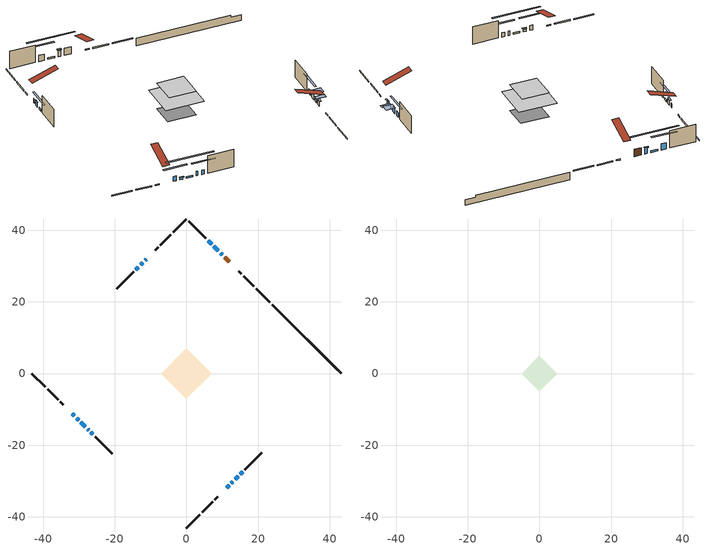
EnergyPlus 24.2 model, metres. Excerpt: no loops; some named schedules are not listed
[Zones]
conditioned space
 floor adiabatic (AdiabaticFloorConstruction): -7.04,0 0,7.04 7.04,0 0,-7.04 z3.05
 floor foundation (Slab1 construction): -4.81,0.43 -0.43,4.81 4.81,-0.43 0.43,-4.81 z-1.48
 wall outside (RimJoist1 construction): 0,-43.13 3.75,-39.38 / -43.13,0 -39.38,-3.75 / 0,43.13 -3.75,39.38 / 23.21,19.91 19.47,23.66 z0.61:0.91
 wall outside (RimJoist2 construction): 4.4,-38.72 7.29,-35.84 / -38.72,-4.4 -35.84,-7.29 / -4.4,38.72 -7.29,35.84 / 18.81,24.31 15.92,27.2 z0.61:0.91
 wall outside (RimJoist3 construction): 7.95,-35.18 8.67,-34.46 / -35.18,-7.95 -34.46,-8.67 / -7.95,35.18 -8.67,34.46 / 15.27,27.86 14.55,28.58 z0.61:0.91
 wall outside (AdiabaticWallConstruction 1): 11.96,31.17 10.69,32.43 z0.61:2.64
 wall outside (AdiabaticWallConstruction): -11.26,31.87 -11.54,31.59 / -27.6,-15.53 -27.32,-15.8 / -26.67,-16.46 -26.16,-16.96 z0.61:1.83; -31.87,-11.26 -31.29,-11.84 z0.61:1.93; 10.04,33.09 9.55,33.57 / 7.02,36.11 6.05,37.08 z0.61:2.34; -12.19,30.94 -12.8,30.32 / 11.26,-31.87 11.87,-31.26 / 15.06,-28.06 15.67,-27.45 z0.61:1.88; -30.64,-12.49 -30.13,-12.99 z0.61:1.22; 8.9,34.23 7.67,35.45 / -29.48,-13.65 -28.25,-14.87 z0.61:1.07; 12.52,-30.6 12.9,-30.22 z0.61:1.5; -13.46,29.67 -14.11,29.02 z0.61:1.2; 13.56,-29.57 14.41,-28.72 z0.61:2.08
 wall outside (Wall1 construction): 16.33,-26.8 21.06,-22.06 / -25.51,-17.62 -20.77,-22.35 / -14.76,28.36 -19.5,23.63 / 5.39,37.73 0.66,42.47 z0.61:5.49
 wall foundation (FoundationWall1 construction): 23.87,19.25,-1.48 23.87,19.25,0.61 41.2,1.93,0.61 41.2,1.93,0.03 43.13,0,0.03 43.13,0,-1.48
 window (WindowConstruction 10): -11.26,31.87 -11.53,31.59 z0.61:1.83
 window (WindowConstruction 5): -31.87,-11.26 -31.29,-11.83 z0.61:1.93
 window (WindowConstruction 6): 10.04,33.09 9.55,33.57 z0.61:2.34
 window (WindowConstruction 7): -12.19,30.93 -12.8,30.32 z0.61:1.88
 window (WindowConstruction 8): 11.26,-31.87 11.87,-31.26 z0.61:1.88
 window (WindowConstruction 9): -30.63,-12.49 -30.13,-12.99 z0.61:1.22
 window (WindowConstruction 13): 8.9,34.23 7.67,35.45 z0.61:1.07
 window (WindowConstruction 14): -29.48,-13.65 -28.25,-14.87 z0.61:1.07
 window (WindowConstruction 11): 12.53,-30.6 12.9,-30.22 z0.61:1.5
 window (WindowConstruction 12): -27.6,-15.53 -27.32,-15.8 z0.61:1.83
 window (WindowConstruction): 7.02,36.11 6.05,37.08 z0.61:2.34
 window (WindowConstruction 1): -13.46,29.67 -14.1,29.02 z0.61:1.2
 window (WindowConstruction 2): 13.56,-29.57 14.4,-28.72 z0.61:2.08
 window (WindowConstruction 3): 15.06,-28.06 15.67,-27.45 z0.61:1.88
 window (WindowConstruction 4): -26.66,-16.46 -26.16,-16.96 z0.61:1.83
 door (Door): 11.96,31.17 10.69,32.43 z0.61:2.64
 ceiling adiabatic (AdiabaticFloorConstruction): 0,-7.04 7.04,0 0,7.04 -7.04,0 z3.05
attic - vented
 floor to conditioned space (Floor1 construction Reversed): -4.97,0 0,4.97 4.97,0 0,-4.97 z5.49
 roof outside (Roof1 construction): 10.6,-32.52,5.49 5.76,-27.68,7.77 4.48,-28.96,7.77 9.33,-33.8,5.49; -32.52,-10.6,5.49 -27.68,-5.76,7.77 -28.96,-4.48,7.77 -33.8,-9.33,5.49; -10.6,32.52,5.49 -5.76,27.68,7.77 -4.48,28.96,7.77 -9.33,33.8,5.49; 12.61,30.51,5.49 7.77,25.67,7.77 9.04,24.39,7.77 13.89,29.24,5.49
shading: -29.4,-13.72 -33.75,-9.37 -34.05,-9.66 -29.69,-14.01 z4.6; 9.41,33.71 10.18,32.95 10.47,33.24 9.7,34.01 z2.54; -12.94,30.18 -12.05,31.08 -12.34,31.37 -13.23,30.47 z2.08; 12.01,-31.11 11.12,-32.01 11.41,-32.3 12.3,-31.41 z2.08; -29.99,-13.14 -30.78,-12.35 -31.07,-12.64 -30.28,-13.43 z1.42; 3.85,39.28 12.72,30.4 13.01,30.7 4.14,39.57 z6.48; -24.43,-18.7 -33.3,-9.82 -33.59,-10.12 -24.72,-18.99 z6.48; 13.11,-30.01 12.31,-30.81 14.04,-32.54 14.84,-31.74 z1.8; 4.16,38.97 8.91,34.22 9.2,34.51 4.45,39.26 z5.01; -15.99,27.13 -11.57,31.56 -11.86,31.85 -16.28,27.42 z3.87; 14.62,-28.51 13.35,-29.78 15.07,-31.5 16.34,-30.24 z2.38; 17.56,-25.57 13.17,-29.95 13.46,-30.24 17.85,-25.86 z4.55; -24.27,-18.85 -28.55,-14.57 -28.84,-14.86 -24.57,-19.14 z4.5
[Building]
Building 1: Terrain=Suburbs
[Site:Location]
Erieau AUT_ON: Latitude {deg}=42.25; Longitude {deg}=-81.9; Time Zone {hr}=-5; Elevation {m}=178; Keep Site Location Information=Yes
[Site:GroundTemperature:Shallow]
5.2292, 3.30147, 3.1471, 4.0619, 7.73432, 11.3896, 14.5586, 16.5661, 16.7366, 15.1039, 12.0157, 8.47254
[Site:WaterMainsTemperature]
Calculation Method=Schedule; Temperature Schedule=mains temperature schedule
[Material] Roughness=Rough; Thermal Absorptance=0.9
Name | Thickness {m} | Conductivity {W/m-K} | Density {kg/m3} | Specific Heat {J/kg-K} | Solar Absorptance | Visible Absorptance
asphalt or fiberglass shingles | 0.00635 | 0.162714 | 1121.4 | 1465.45 | 0.4 | 0.4
ceiling loosefill ins | 0.0846667 | 0.0480833 | 16.02 | 1046.75 | 0.7 | 0.7
ceiling stud and cavity | 0.1397 | 0.112058 | 65.682 | 1177.47 | 0.7 | 0.7
concrete 4.0 in. | 0.1016 | 1.803125 | 2242.8 | 837.4 | 0.7 | 0.7
concrete 8.0 in. | 0.2032 | 1.803125 | 2242.8 | 837.4 | 0.7 | 0.7
door material | 0.04445 | 0.188738 | 512.64 | 1214.23 | 0.7 | 0.7
exterior vertical ins | 0.00452553 | 0.029427 | 32.04 | 1214.23 | 0.7 | 0.7
floor covering | 0.0127 | 0.0433444 | 54.468 | 1339.84 | 0.6 | 0.6
floor rigid ins; wall rigid ins | 0.512978 | 0.029427 | 32.04 | 1214.23 | 0.7 | 0.7
floor stud and cavity | 0.1397 | 1.75129 | 37.0049 | 1207.88 | 0.7 | 0.7
furniture material conditioned space 1 | 0.1524 | 0.115458 | 640.8 | 1214.23 | 0.6 | 0.6
gypsum board | 0.0127 | 0.160291 | 801 | 837.4 | 0.6 | 0.6
gypsum board 1 | 0.0127 | 0.160291 | 801 | 837.4 | 0.7 | 0.7
osb sheathing 0.5 in. | 0.0127 | 0.115458 | 512.64 | 1214.23 | 0.7 | 0.7
osb sheathing 0.75 in. | 0.01905 | 0.115458 | 512.64 | 1214.23 | 0.7 | 0.7
osb sheathing 2.0 in. | 0.0508 | 0.115458 | 512.64 | 1214.23 | 0.7 | 0.7
rim joist stud and cavity | 0.0508 | 0.0634652 | 125.044 | 1163.47 | 0.6 | 0.6
rim joist stud and cavity 1 | 0.0508 | 0.0296939 | 125.044 | 1163.47 | 0.6 | 0.6
rim joist stud and cavity 2 | 0.0508 | 0.194335 | 50.32683 | 1063.81 | 0.6 | 0.6
slab rigid ins | 0.00139748 | 0.029427 | 32.04 | 1214.23 | 0.7 | 0.7
wall stud and cavity | 0.1397 | 0.129639 | 139.0536 | 1170.24 | 0.7 | 0.7
wall stud and cavity 1 | 0.0889 | 0.380278 | 52.3479 | 1209.89 | 0.7 | 0.7
wall stud and cavity 2 | 0.0889 | 0.391764 | 83.0341 | 1211.67 | 0.7 | 0.7
wood siding | 0.0254 | 0.102417 | 544.68 | 1172.36 | 0.4 | 0.4
wood siding 1; wood siding 2; wood siding 3 | 0.0254 | 0.102417 | 544.68 | 1172.36 | 0.7 | 0.7
[WindowMaterial:SimpleGlazingSystem]
Name | U-Factor {W/m2-K} | Solar Heat Gain Coefficient
WindowMaterial | 2.946882 | 0.64
WindowMaterial 1 | 2.98209 | 0.6
WindowMaterial 2 | 2.912814 | 0.67
WindowMaterial 3 | 2.938365 | 0.65
WindowMaterial 4 | 2.95426 | 0.63
WindowMaterial 5 | 2.941204 | 0.65
WindowMaterial 6 | 2.99117 | 0.59
WindowMaterial 7 | 5.28224 | 0.67
WindowMaterial 8 | 4.50436 | 0.63
[Construction]
AdiabaticFloorConstruction: floor stud and cavity, floor rigid ins, osb sheathing 0.75 in., floor covering
AdiabaticWallConstruction: wood siding 2, wall rigid ins, wall stud and cavity 1, gypsum board
AdiabaticWallConstruction 1: wood siding 3, wall rigid ins, wall stud and cavity 1, gypsum board
Door: door material
Floor1 construction Reversed: gypsum board, ceiling stud and cavity, ceiling loosefill ins
FoundationWall1 construction: concrete 8.0 in., gypsum board 1
furniture construction conditioned space 1: furniture material conditioned space 1
PartitionWallConstruction: gypsum board, wall stud and cavity 2, gypsum board
RimJoist1 construction: wood siding 1, osb sheathing 2.0 in., rim joist stud and cavity
RimJoist2 construction: wood siding 1, osb sheathing 2.0 in., rim joist stud and cavity 1
RimJoist3 construction: wood siding 1, rim joist stud and cavity 2
Roof1 construction: asphalt or fiberglass shingles
Slab1 construction: slab rigid ins, concrete 4.0 in.
Wall1 construction: wood siding, osb sheathing 0.5 in., wall stud and cavity, gypsum board
WindowConstruction; WindowConstruction 6: WindowMaterial
WindowConstruction 1: WindowMaterial 1
WindowConstruction 10; WindowConstruction 11; WindowConstruction 12: WindowMaterial 7
WindowConstruction 13; WindowConstruction 14: WindowMaterial 8
WindowConstruction 2: WindowMaterial 2
WindowConstruction 3; WindowConstruction 7; WindowConstruction 8: WindowMaterial 3
WindowConstruction 4: WindowMaterial 4
WindowConstruction 5: WindowMaterial 5
WindowConstruction 9: WindowMaterial 6
[Zone] Multiplier=1; Part of Total Floor Area=Yes
Name | Volume {m3}
attic - vented | 18.3495
conditioned space | 376
[Space]
Name | Zone | Volume {m3}
attic - vented 1 | attic - vented | 18.3495
conditioned space 1 | conditioned space | 376
[ZoneInfiltration:EffectiveLeakageArea]
infil attic - vented 1: Zone or Space=attic - vented 1; Schedule=Always On Discrete; Effective Air Leakage Area {cm2}=2375.52; Stack Coefficient=0.000158826; Wind Coefficient=8.51493e-06
[ZoneMixing]
whole house fan mix: Zone or Space=attic - vented; Schedule=Always On Continuous; Design Flow Rate Calculation Method=Flow/Zone; Design Flow Rate {m3/s}=0; Source Zone or Space=conditioned space
[SurfaceProperty:ExposedFoundationPerimeter]
Slab1: Exposed Perimeter Calculation Method=TotalExposedPerimeter; Total Exposed Perimeter {m}=27.23
[InternalMass] Zone or ZoneList=conditioned space; Space or SpaceList=conditioned space 1
Name | Construction | Surface Area {m2}
furniture mass conditioned space 1 | furniture construction conditioned space 1 | 58.0001
partition wall mass | PartitionWallConstruction | 145
[Lights]
interior lighting: Zone or ZoneList or Space or SpaceList=conditioned space 1; Schedule=interior lighting schedule; Design Level Calculation Method=LightingLevel; Lighting Level {W}=343.2; Return Air Fraction=0; Fraction Radiant=0.6; Fraction Visible=0.2; Fraction Replaceable=1
[People]
occupants: Zone or ZoneList or Space or SpaceList=conditioned space 1; Number of People Schedule=occupants schedule; Number of People Calculation Method=People; Number of People=3; Fraction Radiant=0.314171; Sensible Heat Fraction=0.56303; Activity Level Schedule=occupants activity schedule; Carbon Dioxide Generation Rate {m3/s-W}=0; Enable ASHRAE 55 Comfort Warnings=No; Mean Radiant Temperature Calculation Type=EnclosureAveraged
[ElectricEquipment] Zone or ZoneList or Space or SpaceList=conditioned space 1; Design Level Calculation Method=EquipmentLevel
Name | Schedule | Design Level {W} | Fraction Latent | Fraction Radiant | Fraction Lost
clothes dryer | clothes dryer schedule | 140.772 | 0.015 | 0.081 | 0.85
clothes washer | clothes washer schedule | 32.1985 | 0.03 | 0.162 | 0.7
cooking range | cooking range schedule | 215.147 | 0.08 | 0.432 | 0.2
dishwasher | dishwasher schedule | 66.8632 | 0.3 | 0.18 | 0.4
fridge | fridge schedule | 72.9452 | 0 | 0.6 | 0
mech vent house fan | mech vent house fan schedule | 0 | 0 | 0 | 1
mech vent house fan cfis | mech vent house fan cfis schedule | 0 | 0 | 0 | 0
misc plug loads | misc plug loads schedule | 494.7 | 0.045 | 0.513 | 0.1
whole house fan | Always On Discrete | 0 | 0 | 0 | 1
[OtherEquipment] Zone or ZoneList or Space or SpaceList=conditioned space 1; Design Level Calculation Method=EquipmentLevel
Name | Fuel Type | Schedule | Design Level {W} | Fraction Latent | Fraction Radiant | Fraction Lost
clothes dryer 1 | Electricity | clothes dryer schedule | 0 | 0.015 | 0.081 | 0.85
cooking range 1 | Electricity | cooking range schedule | 0 | 0.08 | 0.432 | 0.2
general water use latent | None | general water use schedule | 62.594 | 1 | 0 | 0
general water use sensible | None | general water use schedule | -61.6891 | 0 | 0.6 | 0
mech vent house fan latent load | None | Always On Discrete | 0 | 1 | 0 | 0
mech vent house fan sensible load | None | Always On Discrete | 0 | 0 | 0 | 0
water heater energy adjustment1 | NaturalGas | Always On Discrete | 0.01 | 0 | 0 | 1
[ZoneInfiltration:DesignFlowRate] Zone or ZoneList or Space or SpaceList=conditioned space 1; Schedule=Always On Discrete; Design Flow Rate Calculation Method=Flow/Zone; Design Flow Rate {m3/s}=0
infil flow; natural vent flow; whole house fan flow
[Foundation:Kiva]
Foundation Kiva 1: Initial Indoor Air Temperature {C}=18; Wall Height Above Grade {m}=0.610027; Wall Depth Below Slab {m}=0.2032; Custom Block Material Name 1=exterior vertical ins; Custom Block Depth 1 {m}=2.09001; Custom Block X Position 1 {m}=0.2159; Custom Block Z Position 1 {m}=0
[Foundation:Kiva:Settings]
Soil Conductivity {W/m-K}=0.849921; Soil Density {kg/m3}=1842.3; Soil Specific Heat {J/kg-K}=418.7; Ground Solar Absorptivity=0.9; Ground Thermal Absorptivity=0.9; Ground Surface Roughness {m}=0.03; Far-Field Width {m}=40; Deep-Ground Boundary Condition=ZeroFlux; Deep-Ground Depth {m}=40; Minimum Cell Dimension {m}=0.2; Maximum Cell Growth Coefficient=3; Simulation Timestep=Timestep
[Exterior:Lights]
exterior lighting: Schedule=exterior lighting schedule; Design Level {W}=75.6
[Schedule:Constant]
Name | Hourly Value
Always On Continuous; mech vent house fan schedule; mech vent house fan cfis schedule; Always On Discrete | 1
occupants activity schedule | 117.228
fridge schedule | 0
[Schedule:Week:Daily]
interior lighting schedule Week Rule - Jan1-Jan27: interior lighting schedule day, interior lighting schedule day, interior lighting schedule day, interior lighting schedule day, interior lighting schedule day, interior lighting schedule day, interior lighting schedule day, interior lighting schedule default day, interior lighting schedule default day, interior lighting schedule default day, interior lighting schedule default day, interior lighting schedule default day
interior lighting schedule Week Rule - Jan28-Feb3: interior lighting schedule day, interior lighting schedule day, interior lighting schedule day, interior lighting schedule day, interior lighting schedule day 1, interior lighting schedule day 1, interior lighting schedule day 1, interior lighting schedule default day, interior lighting schedule default day, interior lighting schedule default day, interior lighting schedule default day, interior lighting schedule default day
interior lighting schedule Week Rule - Feb4-Feb24: interior lighting schedule day 1, interior lighting schedule day 1, interior lighting schedule day 1, interior lighting schedule day 1, interior lighting schedule day 1, interior lighting schedule day 1, interior lighting schedule day 1, interior lighting schedule default day, interior lighting schedule default day, interior lighting schedule default day, interior lighting schedule default day, interior lighting schedule default day
interior lighting schedule Week Rule - Feb25-Mar3: interior lighting schedule day 1, interior lighting schedule day 1, interior lighting schedule day 1, interior lighting schedule day 1, interior lighting schedule day 2, interior lighting schedule day 2, interior lighting schedule day 2, interior lighting schedule default day, interior lighting schedule default day, interior lighting schedule default day, interior lighting schedule default day, interior lighting schedule default day
interior lighting schedule Week Rule - Mar4-Mar31: interior lighting schedule day 2, interior lighting schedule day 2, interior lighting schedule day 2, interior lighting schedule day 2, interior lighting schedule day 2, interior lighting schedule day 2, interior lighting schedule day 2, interior lighting schedule default day, interior lighting schedule default day, interior lighting schedule default day, interior lighting schedule default day, interior lighting schedule default day
interior lighting schedule Week Rule - Apr1-Apr28: interior lighting schedule day 3, interior lighting schedule day 3, interior lighting schedule day 3, interior lighting schedule day 3, interior lighting schedule day 3, interior lighting schedule day 3, interior lighting schedule day 3, interior lighting schedule default day, interior lighting schedule default day, interior lighting schedule default day, interior lighting schedule default day, interior lighting schedule default day
interior lighting schedule Week Rule - Apr29-May5: interior lighting schedule day 3, interior lighting schedule day 3, interior lighting schedule day 4, interior lighting schedule day 4, interior lighting schedule day 4, interior lighting schedule day 4, interior lighting schedule day 4, interior lighting schedule default day, interior lighting schedule default day, interior lighting schedule default day, interior lighting schedule default day, interior lighting schedule default day
interior lighting schedule Week Rule - May6-May26: interior lighting schedule day 4, interior lighting schedule day 4, interior lighting schedule day 4, interior lighting schedule day 4, interior lighting schedule day 4, interior lighting schedule day 4, interior lighting schedule day 4, interior lighting schedule default day, interior lighting schedule default day, interior lighting schedule default day, interior lighting schedule default day, interior lighting schedule default day
interior lighting schedule Week Rule - May27-Jun2: interior lighting schedule day 4, interior lighting schedule day 4, interior lighting schedule day 4, interior lighting schedule day 4, interior lighting schedule day 4, interior lighting schedule day 5, interior lighting schedule day 5, interior lighting schedule default day, interior lighting schedule default day, interior lighting schedule default day, interior lighting schedule default day, interior lighting schedule default day
interior lighting schedule Week Rule - Jun3-Jun30: interior lighting schedule day 5, interior lighting schedule day 5, interior lighting schedule day 5, interior lighting schedule day 5, interior lighting schedule day 5, interior lighting schedule day 5, interior lighting schedule day 5, interior lighting schedule default day, interior lighting schedule default day, interior lighting schedule default day, interior lighting schedule default day, interior lighting schedule default day
interior lighting schedule Week Rule - Jul1-Jul28: interior lighting schedule day 6, interior lighting schedule day 6, interior lighting schedule day 6, interior lighting schedule day 6, interior lighting schedule day 6, interior lighting schedule day 6, interior lighting schedule day 6, interior lighting schedule default day, interior lighting schedule default day, interior lighting schedule default day, interior lighting schedule default day, interior lighting schedule default day
interior lighting schedule Week Rule - Jul29-Aug4: interior lighting schedule day 6, interior lighting schedule day 6, interior lighting schedule day 6, interior lighting schedule day 7, interior lighting schedule day 7, interior lighting schedule day 7, interior lighting schedule day 7, interior lighting schedule default day, interior lighting schedule default day, interior lighting schedule default day, interior lighting schedule default day, interior lighting schedule default day
interior lighting schedule Week Rule - Aug5-Aug25: interior lighting schedule day 7, interior lighting schedule day 7, interior lighting schedule day 7, interior lighting schedule day 7, interior lighting schedule day 7, interior lighting schedule day 7, interior lighting schedule day 7, interior lighting schedule default day, interior lighting schedule default day, interior lighting schedule default day, interior lighting schedule default day, interior lighting schedule default day
interior lighting schedule Week Rule - Aug26-Sep1: interior lighting schedule day 7, interior lighting schedule day 7, interior lighting schedule day 7, interior lighting schedule day 7, interior lighting schedule day 7, interior lighting schedule day 7, interior lighting schedule day 8, interior lighting schedule default day, interior lighting schedule default day, interior lighting schedule default day, interior lighting schedule default day, interior lighting schedule default day
interior lighting schedule Week Rule - Sep2-Sep29: interior lighting schedule day 8, interior lighting schedule day 8, interior lighting schedule day 8, interior lighting schedule day 8, interior lighting schedule day 8, interior lighting schedule day 8, interior lighting schedule day 8, interior lighting schedule default day, interior lighting schedule default day, interior lighting schedule default day, interior lighting schedule default day, interior lighting schedule default day
interior lighting schedule Week Rule - Sep30-Oct6: interior lighting schedule day 8, interior lighting schedule day 9, interior lighting schedule day 9, interior lighting schedule day 9, interior lighting schedule day 9, interior lighting schedule day 9, interior lighting schedule day 9, interior lighting schedule default day, interior lighting schedule default day, interior lighting schedule default day, interior lighting schedule default day, interior lighting schedule default day
interior lighting schedule Week Rule - Oct7-Oct27: interior lighting schedule day 9, interior lighting schedule day 9, interior lighting schedule day 9, interior lighting schedule day 9, interior lighting schedule day 9, interior lighting schedule day 9, interior lighting schedule day 9, interior lighting schedule default day, interior lighting schedule default day, interior lighting schedule default day, interior lighting schedule default day, interior lighting schedule default day
interior lighting schedule Week Rule - Oct28-Nov3: interior lighting schedule day 9, interior lighting schedule day 9, interior lighting schedule day 9, interior lighting schedule day 9, interior lighting schedule day 10, interior lighting schedule day 10, interior lighting schedule day 10, interior lighting schedule default day, interior lighting schedule default day, interior lighting schedule default day, interior lighting schedule default day, interior lighting schedule default day
interior lighting schedule Week Rule - Nov4-Nov24: interior lighting schedule day 10, interior lighting schedule day 10, interior lighting schedule day 10, interior lighting schedule day 10, interior lighting schedule day 10, interior lighting schedule day 10, interior lighting schedule day 10, interior lighting schedule default day, interior lighting schedule default day, interior lighting schedule default day, interior lighting schedule default day, interior lighting schedule default day
interior lighting schedule Week Rule - Nov25-Dec1: interior lighting schedule day 10, interior lighting schedule day 10, interior lighting schedule day 10, interior lighting schedule day 10, interior lighting schedule day 10, interior lighting schedule day 10, interior lighting schedule day 11, interior lighting schedule default day, interior lighting schedule default day, interior lighting schedule default day, interior lighting schedule default day, interior lighting schedule default day
interior lighting schedule Week Rule - Dec2-Dec31: interior lighting schedule day 11, interior lighting schedule day 11, interior lighting schedule day 11, interior lighting schedule day 11, interior lighting schedule day 11, interior lighting schedule day 11, interior lighting schedule day 11, interior lighting schedule default day, interior lighting schedule default day, interior lighting schedule default day, interior lighting schedule default day, interior lighting schedule default day
occupants schedule Week Rule - Jan1-Dec31: occupants schedule day, occupants schedule day, occupants schedule day, occupants schedule day, occupants schedule day, occupants schedule day, occupants schedule day, occupants schedule default day, occupants schedule default day, occupants schedule default day, occupants schedule default day, occupants schedule default day
clothes dryer schedule Week Rule - Jan1-Dec31: clothes dryer schedule day, clothes dryer schedule day, clothes dryer schedule day, clothes dryer schedule day, clothes dryer schedule day, clothes dryer schedule day, clothes dryer schedule day, clothes dryer schedule default day, clothes dryer schedule default day, clothes dryer schedule default day, clothes dryer schedule default day, clothes dryer schedule default day
clothes washer schedule Week Rule - Jan1-Dec31: clothes washer schedule day, clothes washer schedule day, clothes washer schedule day, clothes washer schedule day, clothes washer schedule day, clothes washer schedule day, clothes washer schedule day, clothes washer schedule default day, clothes washer schedule default day, clothes washer schedule default day, clothes washer schedule default day, clothes washer schedule default day
cooking range schedule Week Rule - Jan1-Dec31: cooking range schedule day, cooking range schedule day, cooking range schedule day, cooking range schedule day, cooking range schedule day, cooking range schedule day, cooking range schedule day, cooking range schedule default day, cooking range schedule default day, cooking range schedule default day, cooking range schedule default day, cooking range schedule default day
dishwasher schedule Week Rule - Jan1-Dec31: dishwasher schedule day, dishwasher schedule day, dishwasher schedule day, dishwasher schedule day, dishwasher schedule day, dishwasher schedule day, dishwasher schedule day, dishwasher schedule default day, dishwasher schedule default day, dishwasher schedule default day, dishwasher schedule default day, dishwasher schedule default day
misc plug loads schedule Week Rule - Jan1-Dec31: misc plug loads schedule day, misc plug loads schedule day, misc plug loads schedule day, misc plug loads schedule day, misc plug loads schedule day, misc plug loads schedule day, misc plug loads schedule day, misc plug loads schedule default day, misc plug loads schedule default day, misc plug loads schedule default day, misc plug loads schedule default day, misc plug loads schedule default day
general water use schedule Week Rule - Jan1-Dec31: general water use schedule day, general water use schedule day, general water use schedule day, general water use schedule day, general water use schedule day, general water use schedule day, general water use schedule day, general water use schedule default day, general water use schedule default day, general water use schedule default day, general water use schedule default day, general water use schedule default day
exterior lighting schedule Week Rule - Jan1-Jan27: exterior lighting schedule day, exterior lighting schedule day, exterior lighting schedule day, exterior lighting schedule day, exterior lighting schedule day, exterior lighting schedule day, exterior lighting schedule day, exterior lighting schedule default day, exterior lighting schedule default day, exterior lighting schedule default day, exterior lighting schedule default day, exterior lighting schedule default day
exterior lighting schedule Week Rule - Jan28-Feb3: exterior lighting schedule day, exterior lighting schedule day, exterior lighting schedule day, exterior lighting schedule day, exterior lighting schedule day 1, exterior lighting schedule day 1, exterior lighting schedule day 1, exterior lighting schedule default day, exterior lighting schedule default day, exterior lighting schedule default day, exterior lighting schedule default day, exterior lighting schedule default day
exterior lighting schedule Week Rule - Feb4-Feb24: exterior lighting schedule day 1, exterior lighting schedule day 1, exterior lighting schedule day 1, exterior lighting schedule day 1, exterior lighting schedule day 1, exterior lighting schedule day 1, exterior lighting schedule day 1, exterior lighting schedule default day, exterior lighting schedule default day, exterior lighting schedule default day, exterior lighting schedule default day, exterior lighting schedule default day
exterior lighting schedule Week Rule - Feb25-Mar3: exterior lighting schedule day 1, exterior lighting schedule day 1, exterior lighting schedule day 1, exterior lighting schedule day 1, exterior lighting schedule day 2, exterior lighting schedule day 2, exterior lighting schedule day 2, exterior lighting schedule default day, exterior lighting schedule default day, exterior lighting schedule default day, exterior lighting schedule default day, exterior lighting schedule default day
exterior lighting schedule Week Rule - Mar4-Mar31: exterior lighting schedule day 2, exterior lighting schedule day 2, exterior lighting schedule day 2, exterior lighting schedule day 2, exterior lighting schedule day 2, exterior lighting schedule day 2, exterior lighting schedule day 2, exterior lighting schedule default day, exterior lighting schedule default day, exterior lighting schedule default day, exterior lighting schedule default day, exterior lighting schedule default day
exterior lighting schedule Week Rule - Apr1-Apr28: exterior lighting schedule day 3, exterior lighting schedule day 3, exterior lighting schedule day 3, exterior lighting schedule day 3, exterior lighting schedule day 3, exterior lighting schedule day 3, exterior lighting schedule day 3, exterior lighting schedule default day, exterior lighting schedule default day, exterior lighting schedule default day, exterior lighting schedule default day, exterior lighting schedule default day
exterior lighting schedule Week Rule - Apr29-May5: exterior lighting schedule day 3, exterior lighting schedule day 3, exterior lighting schedule day 4, exterior lighting schedule day 4, exterior lighting schedule day 4, exterior lighting schedule day 4, exterior lighting schedule day 4, exterior lighting schedule default day, exterior lighting schedule default day, exterior lighting schedule default day, exterior lighting schedule default day, exterior lighting schedule default day
exterior lighting schedule Week Rule - May6-May26: exterior lighting schedule day 4, exterior lighting schedule day 4, exterior lighting schedule day 4, exterior lighting schedule day 4, exterior lighting schedule day 4, exterior lighting schedule day 4, exterior lighting schedule day 4, exterior lighting schedule default day, exterior lighting schedule default day, exterior lighting schedule default day, exterior lighting schedule default day, exterior lighting schedule default day
exterior lighting schedule Week Rule - May27-Jun2: exterior lighting schedule day 4, exterior lighting schedule day 4, exterior lighting schedule day 4, exterior lighting schedule day 4, exterior lighting schedule day 4, exterior lighting schedule day 5, exterior lighting schedule day 5, exterior lighting schedule default day, exterior lighting schedule default day, exterior lighting schedule default day, exterior lighting schedule default day, exterior lighting schedule default day
exterior lighting schedule Week Rule - Jun3-Jun30: exterior lighting schedule day 5, exterior lighting schedule day 5, exterior lighting schedule day 5, exterior lighting schedule day 5, exterior lighting schedule day 5, exterior lighting schedule day 5, exterior lighting schedule day 5, exterior lighting schedule default day, exterior lighting schedule default day, exterior lighting schedule default day, exterior lighting schedule default day, exterior lighting schedule default day
exterior lighting schedule Week Rule - Jul1-Jul28: exterior lighting schedule day 6, exterior lighting schedule day 6, exterior lighting schedule day 6, exterior lighting schedule day 6, exterior lighting schedule day 6, exterior lighting schedule day 6, exterior lighting schedule day 6, exterior lighting schedule default day, exterior lighting schedule default day, exterior lighting schedule default day, exterior lighting schedule default day, exterior lighting schedule default day
exterior lighting schedule Week Rule - Jul29-Aug4: exterior lighting schedule day 6, exterior lighting schedule day 6, exterior lighting schedule day 6, exterior lighting schedule day 7, exterior lighting schedule day 7, exterior lighting schedule day 7, exterior lighting schedule day 7, exterior lighting schedule default day, exterior lighting schedule default day, exterior lighting schedule default day, exterior lighting schedule default day, exterior lighting schedule default day
exterior lighting schedule Week Rule - Aug5-Aug25: exterior lighting schedule day 7, exterior lighting schedule day 7, exterior lighting schedule day 7, exterior lighting schedule day 7, exterior lighting schedule day 7, exterior lighting schedule day 7, exterior lighting schedule day 7, exterior lighting schedule default day, exterior lighting schedule default day, exterior lighting schedule default day, exterior lighting schedule default day, exterior lighting schedule default day
exterior lighting schedule Week Rule - Aug26-Sep1: exterior lighting schedule day 7, exterior lighting schedule day 7, exterior lighting schedule day 7, exterior lighting schedule day 7, exterior lighting schedule day 7, exterior lighting schedule day 7, exterior lighting schedule day 8, exterior lighting schedule default day, exterior lighting schedule default day, exterior lighting schedule default day, exterior lighting schedule default day, exterior lighting schedule default day
exterior lighting schedule Week Rule - Sep2-Sep29: exterior lighting schedule day 8, exterior lighting schedule day 8, exterior lighting schedule day 8, exterior lighting schedule day 8, exterior lighting schedule day 8, exterior lighting schedule day 8, exterior lighting schedule day 8, exterior lighting schedule default day, exterior lighting schedule default day, exterior lighting schedule default day, exterior lighting schedule default day, exterior lighting schedule default day
exterior lighting schedule Week Rule - Sep30-Oct6: exterior lighting schedule day 8, exterior lighting schedule day 9, exterior lighting schedule day 9, exterior lighting schedule day 9, exterior lighting schedule day 9, exterior lighting schedule day 9, exterior lighting schedule day 9, exterior lighting schedule default day, exterior lighting schedule default day, exterior lighting schedule default day, exterior lighting schedule default day, exterior lighting schedule default day
exterior lighting schedule Week Rule - Oct7-Oct27: exterior lighting schedule day 9, exterior lighting schedule day 9, exterior lighting schedule day 9, exterior lighting schedule day 9, exterior lighting schedule day 9, exterior lighting schedule day 9, exterior lighting schedule day 9, exterior lighting schedule default day, exterior lighting schedule default day, exterior lighting schedule default day, exterior lighting schedule default day, exterior lighting schedule default day
exterior lighting schedule Week Rule - Oct28-Nov3: exterior lighting schedule day 9, exterior lighting schedule day 9, exterior lighting schedule day 9, exterior lighting schedule day 9, exterior lighting schedule day 10, exterior lighting schedule day 10, exterior lighting schedule day 10, exterior lighting schedule default day, exterior lighting schedule default day, exterior lighting schedule default day, exterior lighting schedule default day, exterior lighting schedule default day
exterior lighting schedule Week Rule - Nov4-Nov24: exterior lighting schedule day 10, exterior lighting schedule day 10, exterior lighting schedule day 10, exterior lighting schedule day 10, exterior lighting schedule day 10, exterior lighting schedule day 10, exterior lighting schedule day 10, exterior lighting schedule default day, exterior lighting schedule default day, exterior lighting schedule default day, exterior lighting schedule default day, exterior lighting schedule default day
exterior lighting schedule Week Rule - Nov25-Dec1: exterior lighting schedule day 10, exterior lighting schedule day 10, exterior lighting schedule day 10, exterior lighting schedule day 10, exterior lighting schedule day 10, exterior lighting schedule day 10, exterior lighting schedule day 11, exterior lighting schedule default day, exterior lighting schedule default day, exterior lighting schedule default day, exterior lighting schedule default day, exterior lighting schedule default day
exterior lighting schedule Week Rule - Dec2-Dec31: exterior lighting schedule day 11, exterior lighting schedule day 11, exterior lighting schedule day 11, exterior lighting schedule day 11, exterior lighting schedule day 11, exterior lighting schedule day 11, exterior lighting schedule day 11, exterior lighting schedule default day, exterior lighting schedule default day, exterior lighting schedule default day, exterior lighting schedule default day, exterior lighting schedule default day
[Schedule:Year]
interior lighting schedule: interior lighting schedule Week Rule - Jan1-Jan27, 1, 1, 1, 27, interior lighting schedule Week Rule - Jan28-Feb3, 1, 28, 2, 3, interior lighting schedule Week Rule - Feb4-Feb24, 2, 4, 2, 24, interior lighting schedule Week Rule - Feb25-Mar3, 2, 25, 3, 3, interior lighting schedule Week Rule - Mar4-Mar31, 3, 4, 3, 31, interior lighting schedule Week Rule - Apr1-Apr28, 4, 1, 4, 28, interior lighting schedule Week Rule - Apr29-May5, 4, 29, 5, 5, interior lighting schedule Week Rule - May6-May26, 5, 6, 5, 26, interior lighting schedule Week Rule - May27-Jun2, 5, 27, 6, 2, interior lighting schedule Week Rule - Jun3-Jun30, 6, 3, 6, 30, interior lighting schedule Week Rule - Jul1-Jul28, 7, 1, 7, 28, interior lighting schedule Week Rule - Jul29-Aug4, 7, 29, 8, 4, interior lighting schedule Week Rule - Aug5-Aug25, 8, 5, 8, 25, interior lighting schedule Week Rule - Aug26-Sep1, 8, 26, 9, 1, interior lighting schedule Week Rule - Sep2-Sep29, 9, 2, 9, 29, interior lighting schedule Week Rule - Sep30-Oct6, 9, 30, 10, 6, interior lighting schedule Week Rule - Oct7-Oct27, 10, 7, 10, 27, interior lighting schedule Week Rule - Oct28-Nov3, 10, 28, 11, 3, interior lighting schedule Week Rule - Nov4-Nov24, 11, 4, 11, 24, interior lighting schedule Week Rule - Nov25-Dec1, 11, 25, 12, 1, interior lighting schedule Week Rule - Dec2-Dec31, 12, 2, 12, 31
occupants schedule: occupants schedule Week Rule - Jan1-Dec31, 1, 1, 12, 31
clothes dryer schedule: clothes dryer schedule Week Rule - Jan1-Dec31, 1, 1, 12, 31
clothes washer schedule: clothes washer schedule Week Rule - Jan1-Dec31, 1, 1, 12, 31
cooking range schedule: cooking range schedule Week Rule - Jan1-Dec31, 1, 1, 12, 31
dishwasher schedule: dishwasher schedule Week Rule - Jan1-Dec31, 1, 1, 12, 31
misc plug loads schedule: misc plug loads schedule Week Rule - Jan1-Dec31, 1, 1, 12, 31
general water use schedule: general water use schedule Week Rule - Jan1-Dec31, 1, 1, 12, 31
exterior lighting schedule: exterior lighting schedule Week Rule - Jan1-Jan27, 1, 1, 1, 27, exterior lighting schedule Week Rule - Jan28-Feb3, 1, 28, 2, 3, exterior lighting schedule Week Rule - Feb4-Feb24, 2, 4, 2, 24, exterior lighting schedule Week Rule - Feb25-Mar3, 2, 25, 3, 3, exterior lighting schedule Week Rule - Mar4-Mar31, 3, 4, 3, 31, exterior lighting schedule Week Rule - Apr1-Apr28, 4, 1, 4, 28, exterior lighting schedule Week Rule - Apr29-May5, 4, 29, 5, 5, exterior lighting schedule Week Rule - May6-May26, 5, 6, 5, 26, exterior lighting schedule Week Rule - May27-Jun2, 5, 27, 6, 2, exterior lighting schedule Week Rule - Jun3-Jun30, 6, 3, 6, 30, exterior lighting schedule Week Rule - Jul1-Jul28, 7, 1, 7, 28, exterior lighting schedule Week Rule - Jul29-Aug4, 7, 29, 8, 4, exterior lighting schedule Week Rule - Aug5-Aug25, 8, 5, 8, 25, exterior lighting schedule Week Rule - Aug26-Sep1, 8, 26, 9, 1, exterior lighting schedule Week Rule - Sep2-Sep29, 9, 2, 9, 29, exterior lighting schedule Week Rule - Sep30-Oct6, 9, 30, 10, 6, exterior lighting schedule Week Rule - Oct7-Oct27, 10, 7, 10, 27, exterior lighting schedule Week Rule - Oct28-Nov3, 10, 28, 11, 3, exterior lighting schedule Week Rule - Nov4-Nov24, 11, 4, 11, 24, exterior lighting schedule Week Rule - Nov25-Dec1, 11, 25, 12, 1, exterior lighting schedule Week Rule - Dec2-Dec31, 12, 2, 12, 31
[Schedule:Compact]
mains temperature schedule: Through: 01/01, For: AllDays, Until: 24:00, 8.89333, Through: 01/02, For: AllDays, Until: 24:00, 8.82722, Through: 01/03, For: AllDays, Until: 24:00, 8.76167, Through: 01/04, For: AllDays, Until: 24:00, 8.69778, Through: 01/05, For: AllDays, Until: 24:00, 8.635, Through: 01/06, For: AllDays, Until: 24:00, 8.57333, Through: 01/07, For: AllDays, Until: 24:00, 8.51333, Through: 01/08, For: AllDays, Until: 24:00, 8.455, Through: 01/09, For: AllDays, Until: 24:00, 8.39778, Through: 01/10, For: AllDays, Until: 24:00, 8.34167, Through: 01/11, For: AllDays, Until: 24:00, 8.28722, Through: 01/12, For: AllDays, Until: 24:00, 8.23444, Through: 01/13, For: AllDays, Until: 24:00, 8.18278, Through: 01/14, For: AllDays, Until: 24:00, 8.13222, Through: 01/15, For: AllDays, Until: 24:00, 8.08389, Through: 01/16, For: AllDays, Until: 24:00, 8.03667, Through: 01/17, For: AllDays, Until: 24:00, 7.99111, Through: 01/18, For: AllDays, Until: 24:00, 7.94667, Through: 01/19, For: AllDays, Until: 24:00, 7.90389, Through: 01/20, For: AllDays, Until: 24:00, 7.86278, Through: 01/21, For: AllDays, Until: 24:00, 7.82333, Through: 01/22, For: AllDays, Until: 24:00, 7.78556, Through: 01/23, For: AllDays, Until: 24:00, 7.74889, Through: 01/24, For: AllDays, Until: 24:00, 7.71444, Through: 01/25, For: AllDays, Until: 24:00, 7.68111, Through: 01/26, For: AllDays, Until: 24:00, 7.64944, Through: 01/27, For: AllDays, Until: 24:00, 7.61944, Through: 01/28, For: AllDays, Until: 24:00, 7.59111, Through: 01/29, For: AllDays, Until: 24:00, 7.56444, Through: 01/30, For: AllDays, Until: 24:00, 7.53944, Through: 01/31, For: AllDays, Until: 24:00, 7.51611, Through: 02/01, For: AllDays, Until: 24:00, 7.49444, Through: 02/02, For: AllDays, Until: 24:00, 7.47389, Through: 02/03, For: AllDays, Until: 24:00, 7.45556, Through: 02/04, For: AllDays, Until: 24:00, 7.43889, Through: 02/05, For: AllDays, Until: 24:00, 7.42389, Through: 02/06, For: AllDays, Until: 24:00, 7.41056, Through: 02/07, For: AllDays, Until: 24:00, 7.39889, Through: 02/08, For: AllDays, Until: 24:00, 7.38833, Through: 02/09, For: AllDays, Until: 24:00, 7.38, Through: 02/10, For: AllDays, Until: 24:00, 7.37389, Through: 02/11, For: AllDays, Until: 24:00, 7.36889, Through: 02/12, For: AllDays, Until: 24:00, 7.36556, Through: 02/13, For: AllDays, Until: 24:00, 7.36389, Through: 02/14, For: AllDays, Until: 24:00, 7.36389, Through: 02/15, For: AllDays, Until: 24:00, 7.36611, Through: 02/16, For: AllDays, Until: 24:00, 7.36944, Through: 02/17, For: AllDays, Until: 24:00, 7.375, Through: 02/18, For: AllDays, Until: 24:00, 7.38167, Through: 02/19, For: AllDays, Until: 24:00, 7.39056, Through: 02/20, For: AllDays, Until: 24:00, 7.40056, Through: 02/21, For: AllDays, Until: 24:00, 7.41278, Through: 02/22, For: AllDays, Until: 24:00, 7.42667, Through: 02/23, For: AllDays, Until: 24:00, 7.44222, Through: 02/24, For: AllDays, Until: 24:00, 7.45889, Through: 02/25, For: AllDays, Until: 24:00, 7.47778, Through: 02/26, For: AllDays, Until: 24:00, 7.49833, Through: 02/27, For: AllDays, Until: 24:00, 7.52056, Through: 02/28, For: AllDays, Until: 24:00, 7.54444, Through: 03/01, For: AllDays, Until: 24:00, 7.56944, Through: 03/02, For: AllDays, Until: 24:00, 7.59667, Through: 03/03, For: AllDays, Until: 24:00, 7.62556, Through: 03/04, For: AllDays, Until: 24:00, 7.65556, Through: 03/05, For: AllDays, Until: 24:00, 7.68778, Through: 03/06, For: AllDays, Until: 24:00, 7.72111, Through: 03/07, For: AllDays, Until: 24:00, 7.75611, Through: 03/08, For: AllDays, Until: 24:00, 7.79278, Through: 03/09, For: AllDays, Until: 24:00, 7.83111, Through: 03/10, For: AllDays, Until: 24:00, 7.87111, Through: 03/11, For: AllDays, Until: 24:00, 7.91222, Through: 03/12, For: AllDays, Until: 24:00, 7.95556, Through: 03/13, For: AllDays, Until: 24:00, 8, Through: 03/14, For: AllDays, Until: 24:00, 8.04556, Through: 03/15, For: AllDays, Until: 24:00, 8.09333, Through: 03/16, For: AllDays, Until: 24:00, 8.14222, Through: 03/17, For: AllDays, Until: 24:00, 8.19278, Through: 03/18, For: AllDays, Until: 24:00, 8.24444, Through: 03/19, For: AllDays, Until: 24:00, 8.29778, Through: 03/20, For: AllDays, Until: 24:00, 8.35278, Through: 03/21, For: AllDays, Until: 24:00, 8.40889, Through: 03/22, For: AllDays, Until: 24:00, 8.46611, Through: 03/23, For: AllDays, Until: 24:00, 8.52556, Through: 03/24, For: AllDays, Until: 24:00, 8.58556, Through: 03/25, For: AllDays, Until: 24:00, 8.64722, Through: 03/26, For: AllDays, Until: 24:00, 8.71, Through: 03/27, For: AllDays, Until: 24:00, 8.77444, Through: 03/28, For: AllDays, Until: 24:00, 8.84, Through: 03/29, For: AllDays, Until: 24:00, 8.90667, Through: 03/30, For: AllDays, Until: 24:00, 8.975, Through: 03/31, For: AllDays, Until: 24:00, 9.04389, Through: 04/01, For: AllDays, Until: 24:00, 9.11444, Through: 04/02, For: AllDays, Until: 24:00, 9.18611, Through: 04/03, For: AllDays, Until: 24:00, 9.25889, Through: 04/04, For: AllDays, Until: 24:00, 9.33278, Through: 04/05, For: AllDays, Until: 24:00, 9.40833, Through: 04/06, For: AllDays, Until: 24:00, 9.48444, Through: 04/07, For: AllDays, Until: 24:00, 9.56167, Through: 04/08, For: AllDays, Until: 24:00, 9.64, Through: 04/09, For: AllDays, Until: 24:00, 9.71889, Through: 04/10, For: AllDays, Until: 24:00, 9.79944, Through: 04/11, For: AllDays, Until: 24:00, 9.88056, Through: 04/12, For: AllDays, Until: 24:00, 9.96333, Through: 04/13, For: AllDays, Until: 24:00, 10.0461, Through: 04/14, For: AllDays, Until: 24:00, 10.1306, Through: 04/15, For: AllDays, Until: 24:00, 10.2156, Through: 04/16, For: AllDays, Until: 24:00, 10.3011, Through: 04/17, For: AllDays, Until: 24:00, 10.3878, Through: 04/18, For: AllDays, Until: 24:00, 10.4756, Through: 04/19, For: AllDays, Until: 24:00, 10.5639, Through: 04/20, For: AllDays, Until: 24:00, 10.6528, Through: 04/21, For: AllDays, Until: 24:00, 10.7422, Through: 04/22, For: AllDays, Until: 24:00, 10.8328, Through: 04/23, For: AllDays, Until: 24:00, 10.9239, Through: 04/24, For: AllDays, Until: 24:00, 11.0156, Through: 04/25, For: AllDays, Until: 24:00, 11.1083, Through: 04/26, For: AllDays, Until: 24:00, 11.2011, Through: 04/27, For: AllDays, Until: 24:00, 11.295, Through: 04/28, For: AllDays, Until: 24:00, 11.3889, Through: 04/29, For: AllDays, Until: 24:00, 11.4833, Through: 04/30, For: AllDays, Until: 24:00, 11.5783, Through: 05/01, For: AllDays, Until: 24:00, 11.6739, Through: 05/02, For: AllDays, Until: 24:00, 11.77, Through: 05/03, For: AllDays, Until: 24:00, 11.8661, Through: 05/04, For: AllDays, Until: 24:00, 11.9633, Through: 05/05, For: AllDays, Until: 24:00, 12.06, Through: 05/06, For: AllDays, Until: 24:00, 12.1578, Through: 05/07, For: AllDays, Until: 24:00, 12.255, Through: 05/08, For: AllDays, Until: 24:00, 12.3533, Through: 05/09, For: AllDays, Until: 24:00, 12.4511, Through: 05/10, For: AllDays, Until: 24:00, 12.5494, Through: 05/11, For: AllDays, Until: 24:00, 12.6483, Through: 05/12, For: AllDays, Until: 24:00, 12.7467, Through: 05/13, For: AllDays, Until: 24:00, 12.8456, Through: 05/14, For: AllDays, Until: 24:00, 12.9444, Through: 05/15, For: AllDays, Until: 24:00, 13.0433, Through: 05/16, For: AllDays, Until: 24:00, 13.1422, Through: 05/17, For: AllDays, Until: 24:00, 13.2411, Through: 05/18, For: AllDays, Until: 24:00, 13.34, Through: 05/19, For: AllDays, Until: 24:00, 13.4383, Through: 05/20, For: AllDays, Until: 24:00, 13.5372, Through: 05/21, For: AllDays, Until: 24:00, 13.6356, Through: 05/22, For: AllDays, Until: 24:00, 13.7339, Through: 05/23, For: AllDays, Until: 24:00, 13.8322, Through: 05/24, For: AllDays, Until: 24:00, 13.9306, Through: 05/25, For: AllDays, Until: 24:00, 14.0283, Through: 05/26, For: AllDays, Until: 24:00, 14.1256, Through: 05/27, For: AllDays, Until: 24:00, 14.2228, Through: 05/28, For: AllDays, Until: 24:00, 14.3194, Through: 05/29, For: AllDays, Until: 24:00, 14.4161, Through: 05/30, For: AllDays, Until: 24:00, 14.5122, Through: 05/31, For: AllDays, Until: 24:00, 14.6078, Through: 06/01, For: AllDays, Until: 24:00, 14.7033, Through: 06/02, For: AllDays, Until: 24:00, 14.7978, Through: 06/03, For: AllDays, Until: 24:00, 14.8922, Through: 06/04, For: AllDays, Until: 24:00, 14.9861, Through: 06/05, For: AllDays, Until: 24:00, 15.0789, Through: 06/06, For: AllDays, Until: 24:00, 15.1717, Through: 06/07, For: AllDays, Until: 24:00, 15.2639, Through: 06/08, For: AllDays, Until: 24:00, 15.355, Through: 06/09, For: AllDays, Until: 24:00, 15.4456, Through: 06/10, For: AllDays, Until: 24:00, 15.5356, Through: 06/11, For: AllDays, Until: 24:00, 15.625, Through: 06/12, For: AllDays, Until: 24:00, 15.7139, Through: 06/13, For: AllDays, Until: 24:00, 15.8017, Through: 06/14, For: AllDays, Until: 24:00, 15.8883, Through: 06/15, For: AllDays, Until: 24:00, 15.9744, Through: 06/16, For: AllDays, Until: 24:00, 16.06, Through: 06/17, For: AllDays, Until: 24:00, 16.1444, Through: 06/18, For: AllDays, Until: 24:00, 16.2278, Through: 06/19, For: AllDays, Until: 24:00, 16.3106, Through: 06/20, For: AllDays, Until: 24:00, 16.3922, Through: 06/21, For: AllDays, Until: 24:00, 16.4728, Through: 06/22, For: AllDays, Until: 24:00, 16.5522, Through: 06/23, For: AllDays, Until: 24:00, 16.6311, Through: 06/24, For: AllDays, Until: 24:00, 16.7089, Through: 06/25, For: AllDays, Until: 24:00, 16.7856, Through: 06/26, For: AllDays, Until: 24:00, 16.8606, Through: 06/27, For: AllDays, Until: 24:00, 16.935, Through: 06/28, For: AllDays, Until: 24:00, 17.0083, Through: 06/29, For: AllDays, Until: 24:00, 17.0806, Through: 06/30, For: AllDays, Until: 24:00, 17.1511, Through: 07/01, For: AllDays, Until: 24:00, 17.2211, Through: 07/02, For: AllDays, Until: 24:00, 17.2894, Through: 07/03, For: AllDays, Until: 24:00, 17.3567, Through: 07/04, For: AllDays, Until: 24:00, 17.4228, Through: 07/05, For: AllDays, Until: 24:00, 17.4878, Through: 07/06, For: AllDays, Until: 24:00, 17.5511, Through: 07/07, For: AllDays, Until: 24:00, 17.6133, Through: 07/08, For: AllDays, Until: 24:00, 17.6739, Through: 07/09, For: AllDays, Until: 24:00, 17.7333, Through: 07/10, For: AllDays, Until: 24:00, 17.7911, Through: 07/11, For: AllDays, Until: 24:00, 17.8478, Through: 07/12, For: AllDays, Until: 24:00, 17.9033, Through: 07/13, For: AllDays, Until: 24:00, 17.9572, Through: 07/14, For: AllDays, Until: 24:00, 18.0094, Through: 07/15, For: AllDays, Until: 24:00, 18.0606, Through: 07/16, For: AllDays, Until: 24:00, 18.11, Through: 07/17, For: AllDays, Until: 24:00, 18.1578, Through: 07/18, For: AllDays, Until: 24:00, 18.2044, Through: 07/19, For: AllDays, Until: 24:00, 18.2494, Through: 07/20, For: AllDays, Until: 24:00, 18.2928, Through: 07/21, For: AllDays, Until: 24:00, 18.335, Through: 07/22, For: AllDays, Until: 24:00, 18.3756, Through: 07/23, For: AllDays, Until: 24:00, 18.4139, Through: 07/24, For: AllDays, Until: 24:00, 18.4517, Through: 07/25, For: AllDays, Until: 24:00, 18.4872, Through: 07/26, For: AllDays, Until: 24:00, 18.5211, Through: 07/27, For: AllDays, Until: 24:00, 18.5539, Through: 07/28, For: AllDays, Until: 24:00, 18.5844, Through: 07/29, For: AllDays, Until: 24:00, 18.6139, Through: 07/30, For: AllDays, Until: 24:00, 18.6417, Through: 07/31, For: AllDays, Until: 24:00, 18.6678, Through: 08/01, For: AllDays, Until: 24:00, 18.6917, Through: 08/02, For: AllDays, Until: 24:00, 18.7144, Through: 08/03, For: AllDays, Until: 24:00, 18.7356, Through: 08/04, For: AllDays, Until: 24:00, 18.755, Through: 08/05, For: AllDays, Until: 24:00, 18.7728, Through: 08/06, For: AllDays, Until: 24:00, 18.7889, Through: 08/07, For: AllDays, Until: 24:00, 18.8028, Through: 08/08, For: AllDays, Until: 24:00, 18.8156, Through: 08/09, For: AllDays, Until: 24:00, 18.8267, Through: 08/10, For: AllDays, Until: 24:00, 18.8361, Through: 08/11, For: AllDays, Until: 24:00, 18.8433, Through: 08/12, For: AllDays, Until: 24:00, 18.8494, Through: 08/13, For: AllDays, Until: 24:00, 18.8533, Through: 08/14, For: AllDays, Until: 24:00, 18.8561, Through: 08/15, For: AllDays, Until: 24:00, 18.8567, Through: 08/16, For: AllDays, Until: 24:00, 18.8561, Through: 08/17, For: AllDays, Until: 24:00, 18.8533, Through: 08/18, For: AllDays, Until: 24:00, 18.8489, Through: 08/19, For: AllDays, Until: 24:00, 18.8428, Through: 08/20, For: AllDays, Until: 24:00, 18.835, Through: 08/21, For: AllDays, Until: 24:00, 18.8256, Through: 08/22, For: AllDays, Until: 24:00, 18.8144, Through: 08/23, For: AllDays, Until: 24:00, 18.8017, Through: 08/24, For: AllDays, Until: 24:00, 18.7872, Through: 08/25, For: AllDays, Until: 24:00, 18.7711, Through: 08/26, For: AllDays, Until: 24:00, 18.7533, Through: 08/27, For: AllDays, Until: 24:00, 18.7339, Through: 08/28, For: AllDays, Until: 24:00, 18.7128, Through: 08/29, For: AllDays, Until: 24:00, 18.69, Through: 08/30, For: AllDays, Until: 24:00, 18.6656, Through: 08/31, For: AllDays, Until: 24:00, 18.6394, Through: 09/01, For: AllDays, Until: 24:00, 18.6117, Through: 09/02, For: AllDays, Until: 24:00, 18.5822, Through: 09/03, For: AllDays, Until: 24:00, 18.5511, Through: 09/04, For: AllDays, Until: 24:00, 18.5183, Through: 09/05, For: AllDays, Until: 24:00, 18.4839, Through: 09/06, For: AllDays, Until: 24:00, 18.4483, Through: 09/07, For: AllDays, Until: 24:00, 18.4111, Through: 09/08, For: AllDays, Until: 24:00, 18.3717, Through: 09/09, For: AllDays, Until: 24:00, 18.3311, Through: 09/10, For: AllDays, Until: 24:00, 18.2894, Through: 09/11, For: AllDays, Until: 24:00, 18.2456, Through: 09/12, For: AllDays, Until: 24:00, 18.2006, Through: 09/13, For: AllDays, Until: 24:00, 18.1539, Through: 09/14, For: AllDays, Until: 24:00, 18.1056, Through: 09/15, For: AllDays, Until: 24:00, 18.0561, Through: 09/16, For: AllDays, Until: 24:00, 18.005, Through: 09/17, For: AllDays, Until: 24:00, 17.9528, Through: 09/18, For: AllDays, Until: 24:00, 17.8983, Through: 09/19, For: AllDays, Until: 24:00, 17.8433, Through: 09/20, For: AllDays, Until: 24:00, 17.7867, Through: 09/21, For: AllDays, Until: 24:00, 17.7283, Through: 09/22, For: AllDays, Until: 24:00, 17.6689, Through: 09/23, For: AllDays, Until: 24:00, 17.6078, Through: 09/24, For: AllDays, Until: 24:00, 17.5456, Through: 09/25, For: AllDays, Until: 24:00, 17.4822, Through: 09/26, For: AllDays, Until: 24:00, 17.4172, Through: 09/27, For: AllDays, Until: 24:00, 17.3511, Through: 09/28, For: AllDays, Until: 24:00, 17.2839, Through: 09/29, For: AllDays, Until: 24:00, 17.215, Through: 09/30, For: AllDays, Until: 24:00, 17.1456, Through: 10/01, For: AllDays, Until: 24:00, 17.0744, Through: 10/02, For: AllDays, Until: 24:00, 17.0022, Through: 10/03, For: AllDays, Until: 24:00, 16.9289, Through: 10/04, For: AllDays, Until: 24:00, 16.8544, Through: 10/05, For: AllDays, Until: 24:00, 16.7789, Through: 10/06, For: AllDays, Until: 24:00, 16.7022, Through: 10/07, For: AllDays, Until: 24:00, 16.6244, Through: 10/08, For: AllDays, Until: 24:00, 16.5456, Through: 10/09, For: AllDays, Until: 24:00, 16.4661, Through: 10/10, For: AllDays, Until: 24:00, 16.385, Through: 10/11, For: AllDays, Until: 24:00, 16.3033, Through: 10/12, For: AllDays, Until: 24:00, 16.2206, Through: 10/13, For: AllDays, Until: 24:00, 16.1372, Through: 10/14, For: AllDays, Until: 24:00, 16.0528, Through: 10/15, For: AllDays, Until: 24:00, 15.9672, Through: 10/16, For: AllDays, Until: 24:00, 15.8811, Through: 10/17, For: AllDays, Until: 24:00, 15.7939, Through: 10/18, For: AllDays, Until: 24:00, 15.7061, Through: 10/19, For: AllDays, Until: 24:00, 15.6172, Through: 10/20, For: AllDays, Until: 24:00, 15.5283, Through: 10/21, For: AllDays, Until: 24:00, 15.4383, Through: 10/22, For: AllDays, Until: 24:00, 15.3472, Through: 10/23, For: AllDays, Until: 24:00, 15.2561, Through: 10/24, For: AllDays, Until: 24:00, 15.1639, Through: 10/25, For: AllDays, Until: 24:00, 15.0711, Through: 10/26, For: AllDays, Until: 24:00, 14.9778, Through: 10/27, For: AllDays, Until: 24:00, 14.8839, Through: 10/28, For: AllDays, Until: 24:00, 14.79, Through: 10/29, For: AllDays, Until: 24:00, 14.695, Through: 10/30, For: AllDays, Until: 24:00, 14.6, Through: 10/31, For: AllDays, Until: 24:00, 14.5039, Through: 11/01, For: AllDays, Until: 24:00, 14.4078, Through: 11/02, For: AllDays, Until: 24:00, 14.3111, Through: 11/03, For: AllDays, Until: 24:00, 14.2144, Through: 11/04, For: AllDays, Until: 24:00, 14.1172, Through: 11/05, For: AllDays, Until: 24:00, 14.02, Through: 11/06, For: AllDays, Until: 24:00, 13.9222, Through: 11/07, For: AllDays, Until: 24:00, 13.8239, Through: 11/08, For: AllDays, Until: 24:00, 13.7256, Through: 11/09, For: AllDays, Until: 24:00, 13.6272, Through: 11/10, For: AllDays, Until: 24:00, 13.5289, Through: 11/11, For: AllDays, Until: 24:00, 13.43, Through: 11/12, For: AllDays, Until: 24:00, 13.3311, Through: 11/13, For: AllDays, Until: 24:00, 13.2322, Through: 11/14, For: AllDays, Until: 24:00, 13.1333, Through: 11/15, For: AllDays, Until: 24:00, 13.0344, Through: 11/16, For: AllDays, Until: 24:00, 12.9356, Through: 11/17, For: AllDays, Until: 24:00, 12.8372, Through: 11/18, For: AllDays, Until: 24:00, 12.7383, Through: 11/19, For: AllDays, Until: 24:00, 12.6394, Through: 11/20, For: AllDays, Until: 24:00, 12.5411, Through: 11/21, For: AllDays, Until: 24:00, 12.4428, Through: 11/22, For: AllDays, Until: 24:00, 12.3444, Through: 11/23, For: AllDays, Until: 24:00, 12.2467, Through: 11/24, For: AllDays, Until: 24:00, 12.1494, Through: 11/25, For: AllDays, Until: 24:00, 12.0517, Through: 11/26, For: AllDays, Until: 24:00, 11.955, Through: 11/27, For: AllDays, Until: 24:00, 11.8583, Through: 11/28, For: AllDays, Until: 24:00, 11.7617, Through: 11/29, For: AllDays, Until: 24:00, 11.6661, Through: 11/30, For: AllDays, Until: 24:00, 11.5706, Through: 12/01, For: AllDays, Until: 24:00, 11.4756, Through: 12/02, For: AllDays, Until: 24:00, 11.3806, Through: 12/03, For: AllDays, Until: 24:00, 11.2867, Through: 12/04, For: AllDays, Until: 24:00, 11.1933, Through: 12/05, For: AllDays, Until: 24:00, 11.1, Through: 12/06, For: AllDays, Until: 24:00, 11.0078, Through: 12/07, For: AllDays, Until: 24:00, 10.9161, Through: 12/08, For: AllDays, Until: 24:00, 10.825, Through: 12/09, For: AllDays, Until: 24:00, 10.735, Through: 12/10, For: AllDays, Until: 24:00, 10.645, Through: 12/11, For: AllDays, Until: 24:00, 10.5561, Through: 12/12, For: AllDays, Until: 24:00, 10.4678, Through: 12/13, For: AllDays, Until: 24:00, 10.3806, Through: 12/14, For: AllDays, Until: 24:00, 10.2939, Through: 12/15, For: AllDays, Until: 24:00, 10.2083, Through: 12/16, For: AllDays, Until: 24:00, 10.1233, Through: 12/17, For: AllDays, Until: 24:00, 10.0389, Through: 12/18, For: AllDays, Until: 24:00, 9.95611, Through: 12/19, For: AllDays, Until: 24:00, 9.87389, Through: 12/20, For: AllDays, Until: 24:00, 9.79278, Through: 12/21, For: AllDays, Until: 24:00, 9.71222, Through: 12/22, For: AllDays, Until: 24:00, 9.63333, Through: 12/23, For: AllDays, Until: 24:00, 9.555, Through: 12/24, For: AllDays, Until: 24:00, 9.47778, Through: 12/25, For: AllDays, Until: 24:00, 9.40167, Through: 12/26, For: AllDays, Until: 24:00, 9.32667, Through: 12/27, For: AllDays, Until: 24:00, 9.25278, Through: 12/28, For: AllDays, Until: 24:00, 9.18, Through: 12/29, For: AllDays, Until: 24:00, 9.10833, Through: 12/30, For: AllDays, Until: 24:00, 9.03833, Through: 12/31, For: AllDays, Until: 24:00, 8.96889
